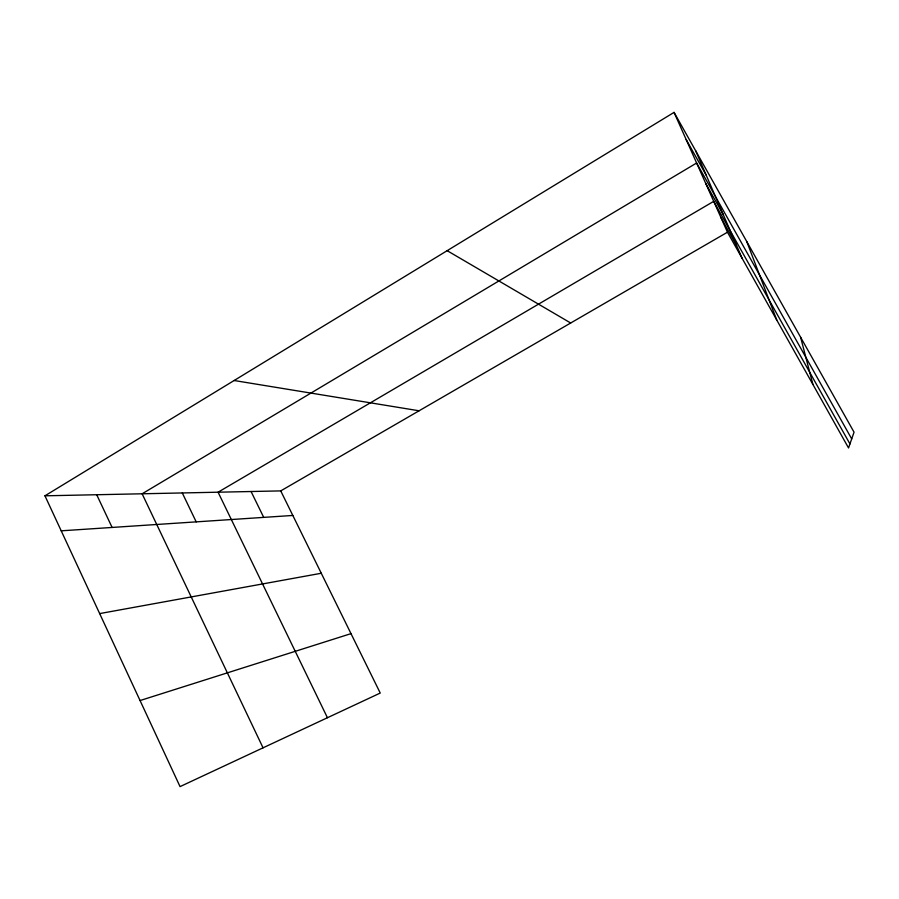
<?xml version="1.0" encoding="UTF-8"?>
<svg xmlns="http://www.w3.org/2000/svg" width="899" height="899" viewBox="0 0 899 899"><rect width="100%" height="100%" fill="white"/><g stroke="black" fill="none" stroke-linecap="round" stroke-linejoin="round"><path stroke-width="1.35" d="M44.95 495.81L280.735 490.899L380.243 693.05L180.047 786.614L44.95 495.81L674.059 112.386L854.05 432.183L848.544 447.96L727.471 232.212L674.059 112.386M280.735 490.899L727.471 232.212M140.064 700.546L351.003 633.638M99.665 613.59L321.28 573.259M61.222 530.826L292.816 515.453M234.133 380.513L419.08 410.787M447.163 250.675L570.685 322.999M686.184 139.57L706.209 175.181M851.701 438.892L696.624 163L142.121 493.787L263.047 747.822M705.726 183.407L723.223 214.569M849.948 443.937L713.716 201.342L218.075 492.202L327.438 717.728M720.998 217.682L736.517 245.337M251.068 491.517L263.722 517.386M182.295 492.944L196.196 521.87M96.71 494.731L112.105 527.443M695.646 150.729L742.147 258.361M746.754 241.539L776.736 319.999M800.593 337.204L812.91 384.446"/></g></svg>
